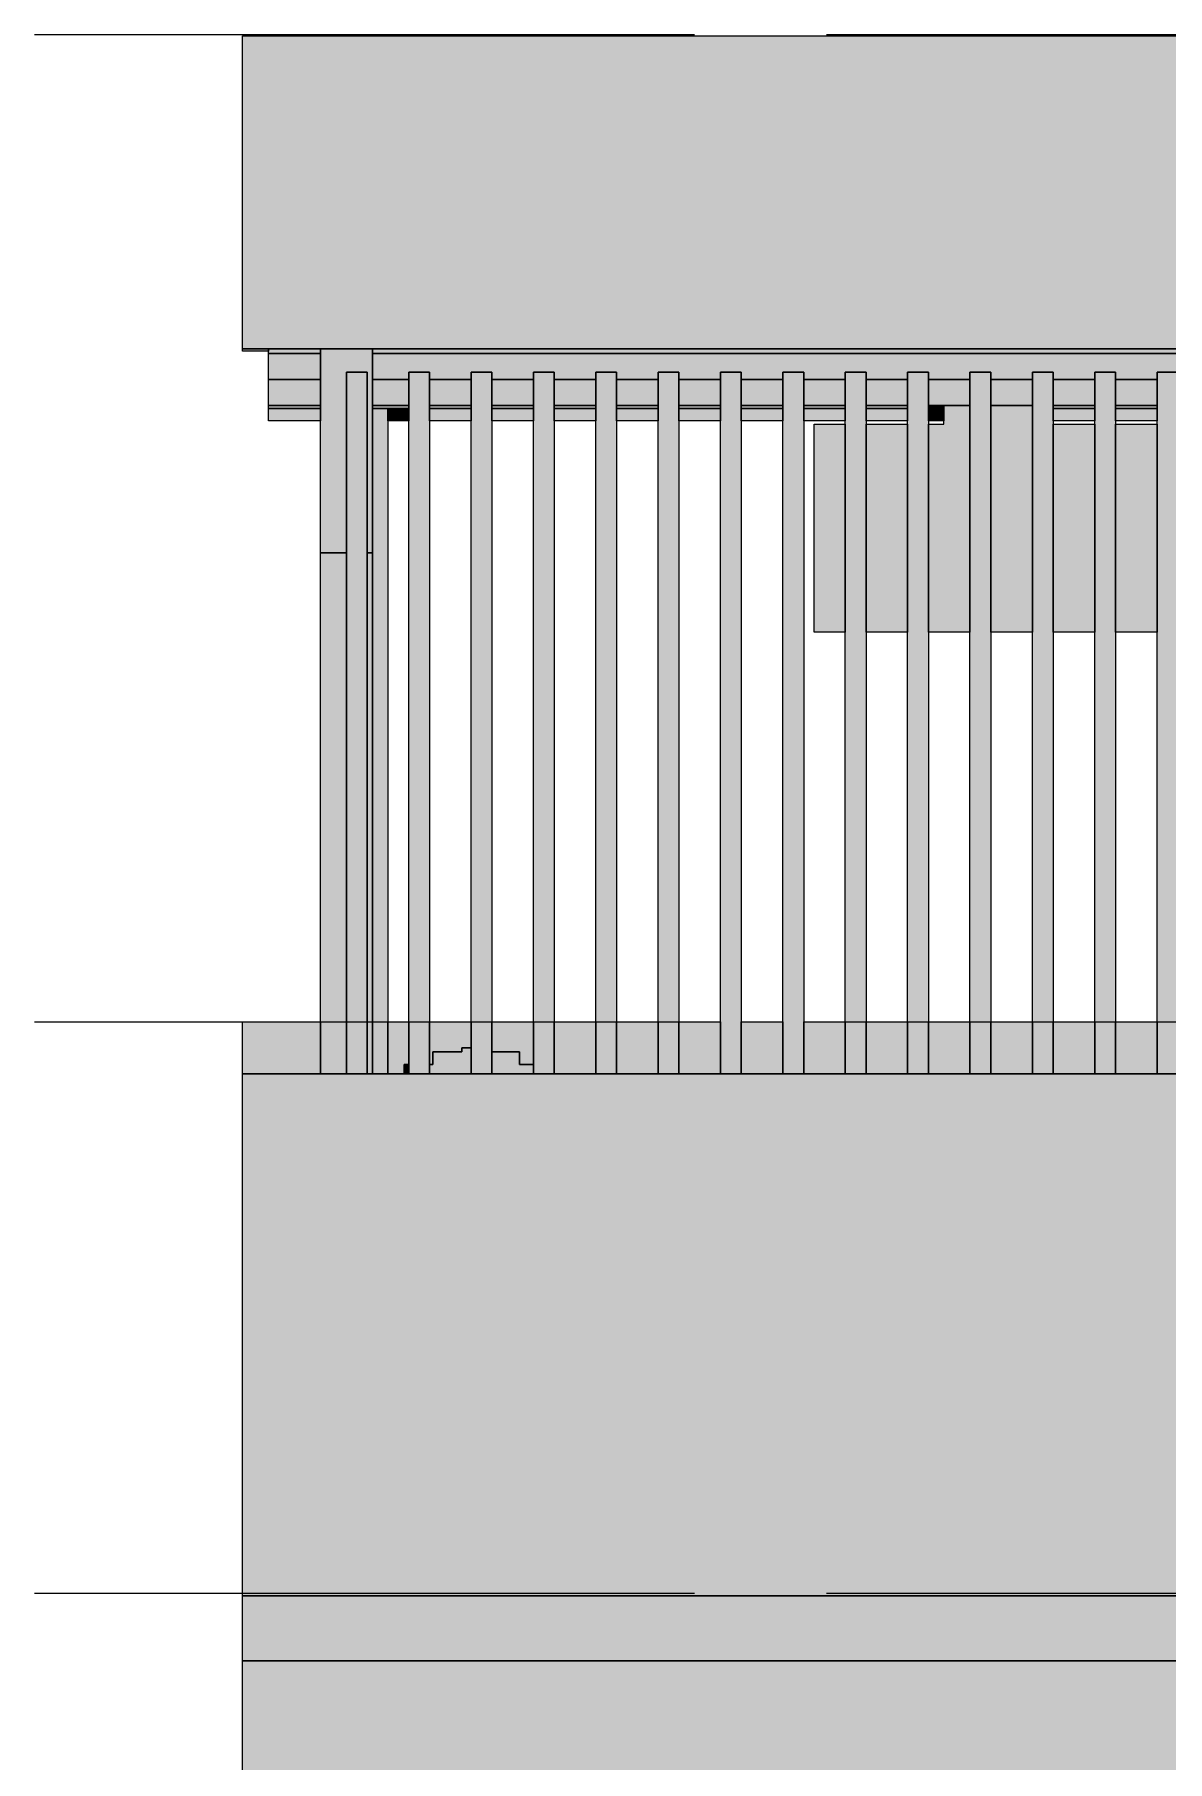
# Model space of a CAD drawing. Header units: metres. Extents: x -3.9 to 79.9, y -56.9 to 20.9.
# Drawn here: x -0.4 to 1.78, y -49.724 to -46.4 of the extents above; entities that cross this region are included whole.
import ezdxf

# ---------------------------------------------------------------- set-up
doc = ezdxf.new("R2010")
doc.units = ezdxf.units.M
doc.linetypes.add('DASHED', pattern=[1.524, 1.27, -0.254])
doc.layers.add('A-PROYECCION', color=9, linetype='DASHED', lineweight=15)
doc.layers.add('A-VISTA', color=8, linetype='CONTINUOUS', lineweight=20)

msp = doc.modelspace()

# ---------------------------------------------------------------- hatches: boundary and pattern name
at = {"layer": 'A-VISTA', "true_color": 0x6b7178}
h = msp.add_hatch(color=7, dxfattribs=at)
h.dxf.hatch_style = 1
h.paths.add_polyline_path([(0, -47.005), (0, -46.4025), (8, -46.4025), (8, -47.005)])
at = {"layer": 'A-VISTA', "true_color": 0xeef5f7}
h = msp.add_hatch(color=7, dxfattribs=at)
h.dxf.hatch_style = 1
h.paths.add_polyline_path([(0, -47.0095), (0, -47.005), (0.05, -47.005), (0.05, -47.0095)])
at = {"layer": 'A-VISTA', "true_color": 0x5b636b}
h = msp.add_hatch(color=7, dxfattribs=at)
h.dxf.hatch_style = 1
h.paths.add_polyline_path([(0.05, -47.0138), (0.05, -47.005), (0.15, -47.005), (0.15, -47.0138)])
h = msp.add_hatch(color=7, dxfattribs=at)
h.dxf.hatch_style = 1
h.paths.add_polyline_path([(0.05, -47.0637), (0.05, -47.0138), (0.15, -47.0138), (0.15, -47.0637)])
h = msp.add_hatch(color=7, dxfattribs=at)
h.dxf.hatch_style = 1
h.paths.add_polyline_path([(0.25, -47.3975), (0.24, -47.3975), (0.24, -47.05), (0.2, -47.05), (0.2, -47.3975), (0.15, -47.3975), (0.15, -47.005), (0.25, -47.005)])
h = msp.add_hatch(color=7, dxfattribs=at)
h.dxf.hatch_style = 1
h.paths.add_polyline_path([(0.25, -47.0138), (0.25, -47.005), (3.9, -47.005), (3.9, -47.0138)])
h = msp.add_hatch(color=7, dxfattribs=at)
h.dxf.hatch_style = 1
h.paths.add_polyline_path([(0.25, -47.0637), (0.25, -47.0138), (3.9, -47.0138), (3.9, -47.0637), (3.84, -47.0637), (3.84, -47.05), (3.8, -47.05), (3.8, -47.0637), (3.72, -47.0637), (3.72, -47.05), (3.68, -47.05), (3.68, -47.0637), (3.6, -47.0637), (3.6, -47.05), (3.56, -47.05), (3.56, -47.0637), (3.48, -47.0637), (3.48, -47.05), (3.44, -47.05), (3.44, -47.0637), (3.36, -47.0637), (3.36, -47.05), (3.32, -47.05), (3.32, -47.0637), (3.24, -47.0637), (3.24, -47.05), (3.2, -47.05), (3.2, -47.0637), (3.12, -47.0637), (3.12, -47.05), (3.08, -47.05), (3.08, -47.0637), (3, -47.0637), (3, -47.05), (2.96, -47.05), (2.96, -47.0637), (2.88, -47.0637), (2.88, -47.05), (2.84, -47.05), (2.84, -47.0637), (2.76, -47.0637), (2.76, -47.05), (2.72, -47.05), (2.72, -47.0637), (2.64, -47.0637), (2.64, -47.05), (2.6, -47.05), (2.6, -47.0637), (2.52, -47.0637), (2.52, -47.05), (2.48, -47.05), (2.48, -47.0637), (2.4, -47.0637), (2.4, -47.05), (2.36, -47.05), (2.36, -47.0637), (2.28, -47.0637), (2.28, -47.05), (2.24, -47.05), (2.24, -47.0637), (2.16, -47.0637), (2.16, -47.05), (2.12, -47.05), (2.12, -47.0637), (2.04, -47.0637), (2.04, -47.05), (2, -47.05), (2, -47.0637), (1.92, -47.0637), (1.92, -47.05), (1.88, -47.05), (1.88, -47.0637), (1.8, -47.0637), (1.8, -47.05), (1.76, -47.05), (1.76, -47.0637), (1.68, -47.0637), (1.68, -47.05), (1.64, -47.05), (1.64, -47.0637), (1.56, -47.0637), (1.56, -47.05), (1.52, -47.05), (1.52, -47.0637), (1.44, -47.0637), (1.44, -47.05), (1.4, -47.05), (1.4, -47.0637), (1.32, -47.0637), (1.32, -47.05), (1.28, -47.05), (1.28, -47.0637), (1.2, -47.0637), (1.2, -47.05), (1.16, -47.05), (1.16, -47.0637), (1.08, -47.0637), (1.08, -47.05), (1.04, -47.05), (1.04, -47.0637), (0.96, -47.0637), (0.96, -47.05), (0.92, -47.05), (0.92, -47.0637), (0.84, -47.0637), (0.84, -47.05), (0.8, -47.05), (0.8, -47.0637), (0.72, -47.0637), (0.72, -47.05), (0.68, -47.05), (0.68, -47.0637), (0.6, -47.0637), (0.6, -47.05), (0.56, -47.05), (0.56, -47.0637), (0.48, -47.0637), (0.48, -47.05), (0.44, -47.05), (0.44, -47.0637), (0.36, -47.0637), (0.36, -47.05), (0.32, -47.05), (0.32, -47.0637)])
at = {"layer": 'A-VISTA', "true_color": 0xd6a36c}
h = msp.add_hatch(color=7, dxfattribs=at)
h.dxf.hatch_style = 1
h.paths.add_polyline_path([(0.2, -47.05), (0.24, -47.05), (0.24, -48.4), (0.2, -48.4)])
h = msp.add_hatch(color=7, dxfattribs=at)
h.dxf.hatch_style = 1
h.paths.add_polyline_path([(0.32, -47.05), (0.36, -47.05), (0.36, -48.4), (0.32, -48.4)])
h = msp.add_hatch(color=7, dxfattribs=at)
h.dxf.hatch_style = 1
h.paths.add_polyline_path([(0.44, -47.05), (0.48, -47.05), (0.48, -48.4), (0.44, -48.4)])
h = msp.add_hatch(color=7, dxfattribs=at)
h.dxf.hatch_style = 1
h.paths.add_polyline_path([(0.56, -47.05), (0.6, -47.05), (0.6, -48.4), (0.56, -48.4)])
h = msp.add_hatch(color=7, dxfattribs=at)
h.dxf.hatch_style = 1
h.paths.add_polyline_path([(0.68, -47.05), (0.72, -47.05), (0.72, -48.4), (0.68, -48.4)])
h = msp.add_hatch(color=7, dxfattribs=at)
h.dxf.hatch_style = 1
h.paths.add_polyline_path([(0.8, -47.05), (0.84, -47.05), (0.84, -48.4), (0.8, -48.4)])
h = msp.add_hatch(color=7, dxfattribs=at)
h.dxf.hatch_style = 1
h.paths.add_polyline_path([(0.92, -47.05), (0.96, -47.05), (0.96, -48.4), (0.92, -48.4)])
h = msp.add_hatch(color=7, dxfattribs=at)
h.dxf.hatch_style = 1
h.paths.add_polyline_path([(1.04, -47.05), (1.08, -47.05), (1.08, -48.4), (1.04, -48.4)])
h = msp.add_hatch(color=7, dxfattribs=at)
h.dxf.hatch_style = 1
h.paths.add_polyline_path([(1.16, -47.05), (1.2, -47.05), (1.2, -48.4), (1.16, -48.4)])
h = msp.add_hatch(color=7, dxfattribs=at)
h.dxf.hatch_style = 1
h.paths.add_polyline_path([(1.28, -47.05), (1.32, -47.05), (1.32, -48.4), (1.28, -48.4)])
h = msp.add_hatch(color=7, dxfattribs=at)
h.dxf.hatch_style = 1
h.paths.add_polyline_path([(1.4, -47.05), (1.44, -47.05), (1.44, -48.4), (1.4, -48.4)])
h = msp.add_hatch(color=7, dxfattribs=at)
h.dxf.hatch_style = 1
h.paths.add_polyline_path([(1.52, -47.05), (1.56, -47.05), (1.56, -48.4), (1.52, -48.4)])
h = msp.add_hatch(color=7, dxfattribs=at)
h.dxf.hatch_style = 1
h.paths.add_polyline_path([(1.64, -47.05), (1.68, -47.05), (1.68, -48.4), (1.64, -48.4)])
h = msp.add_hatch(color=7, dxfattribs=at)
h.dxf.hatch_style = 1
h.paths.add_polyline_path([(1.76, -47.05), (1.8, -47.05), (1.8, -48.4), (1.76, -48.4)])
at = {"layer": 'A-VISTA', "true_color": 0x5b636b}
h = msp.add_hatch(color=7, dxfattribs=at)
h.dxf.hatch_style = 1
h.paths.add_polyline_path([(0.05, -47.1138), (0.05, -47.0637), (0.15, -47.0637), (0.15, -47.1138)])
h = msp.add_hatch(color=7, dxfattribs=at)
h.dxf.hatch_style = 1
h.paths.add_polyline_path([(0.25, -47.1138), (0.25, -47.0637), (0.32, -47.0637), (0.32, -47.1138)])
h = msp.add_hatch(color=7, dxfattribs=at)
h.dxf.hatch_style = 1
h.paths.add_polyline_path([(0.36, -47.1138), (0.36, -47.0637), (0.44, -47.0637), (0.44, -47.1138)])
h = msp.add_hatch(color=7, dxfattribs=at)
h.dxf.hatch_style = 1
h.paths.add_polyline_path([(0.48, -47.1138), (0.48, -47.0637), (0.56, -47.0637), (0.56, -47.1138)])
h = msp.add_hatch(color=7, dxfattribs=at)
h.dxf.hatch_style = 1
h.paths.add_polyline_path([(0.6, -47.1138), (0.6, -47.0637), (0.68, -47.0637), (0.68, -47.1138)])
h = msp.add_hatch(color=7, dxfattribs=at)
h.dxf.hatch_style = 1
h.paths.add_polyline_path([(0.72, -47.1138), (0.72, -47.0637), (0.8, -47.0637), (0.8, -47.1138)])
h = msp.add_hatch(color=7, dxfattribs=at)
h.dxf.hatch_style = 1
h.paths.add_polyline_path([(0.84, -47.1138), (0.84, -47.0637), (0.92, -47.0637), (0.92, -47.1138)])
h = msp.add_hatch(color=7, dxfattribs=at)
h.dxf.hatch_style = 1
h.paths.add_polyline_path([(0.96, -47.1138), (0.96, -47.0637), (1.04, -47.0637), (1.04, -47.1138)])
h = msp.add_hatch(color=7, dxfattribs=at)
h.dxf.hatch_style = 1
h.paths.add_polyline_path([(1.08, -47.1138), (1.08, -47.0637), (1.16, -47.0637), (1.16, -47.1138)])
h = msp.add_hatch(color=7, dxfattribs=at)
h.dxf.hatch_style = 1
h.paths.add_polyline_path([(1.2, -47.1138), (1.2, -47.0637), (1.28, -47.0637), (1.28, -47.1138)])
h = msp.add_hatch(color=7, dxfattribs=at)
h.dxf.hatch_style = 1
h.paths.add_polyline_path([(1.32, -47.1138), (1.32, -47.0637), (1.4, -47.0637), (1.4, -47.1138)])
h = msp.add_hatch(color=7, dxfattribs=at)
h.dxf.hatch_style = 1
h.paths.add_polyline_path([(1.44, -47.1138), (1.44, -47.0637), (1.52, -47.0637), (1.52, -47.1138)])
h = msp.add_hatch(color=7, dxfattribs=at)
h.dxf.hatch_style = 1
h.paths.add_polyline_path([(1.56, -47.1138), (1.56, -47.0637), (1.64, -47.0637), (1.64, -47.1138)])
h = msp.add_hatch(color=7, dxfattribs=at)
h.dxf.hatch_style = 1
h.paths.add_polyline_path([(1.68, -47.1138), (1.68, -47.0637), (1.76, -47.0637), (1.76, -47.1138)])
at = {"layer": 'A-VISTA', "true_color": 0xc3c8cc}
h = msp.add_hatch(color=7, dxfattribs=at)
h.dxf.hatch_style = 1
h.paths.add_polyline_path([(0.05, -47.12), (0.05, -47.1138), (0.15, -47.1138), (0.15, -47.12)])
at = {"layer": 'A-VISTA', "true_color": 0x5b636b}
h = msp.add_hatch(color=7, dxfattribs=at)
h.dxf.hatch_style = 1
h.paths.add_polyline_path([(0.05, -47.1437), (0.05, -47.12), (0.15, -47.12), (0.15, -47.1437)])
at = {"layer": 'A-VISTA', "true_color": 0xc3c8cc}
h = msp.add_hatch(color=7, dxfattribs=at)
h.dxf.hatch_style = 1
h.paths.add_polyline_path([(0.25, -47.12), (0.25, -47.1138), (0.32, -47.1138), (0.32, -47.12), (0.28, -47.12)])
h = msp.add_hatch(color=7, dxfattribs=at)
h.dxf.hatch_style = 1
h.paths.add_polyline_path([(0.28, -47.12), (0.28, -48.4), (0.25, -48.4), (0.25, -47.3975), (0.25, -47.12)])
at = {"layer": 'A-VISTA', "true_color": 0x5b636b}
h = msp.add_hatch(color=7, dxfattribs=at)
h.dxf.hatch_style = 1
h.paths.add_polyline_path([(0.28, -47.1437), (0.28, -47.12), (0.32, -47.12), (0.32, -47.1437)])
at = {"layer": 'A-VISTA', "true_color": 0xc3c8cc}
h = msp.add_hatch(color=7, dxfattribs=at)
h.dxf.hatch_style = 1
h.paths.add_polyline_path([(0.36, -47.12), (0.36, -47.1138), (0.44, -47.1138), (0.44, -47.12)])
at = {"layer": 'A-VISTA', "true_color": 0x5b636b}
h = msp.add_hatch(color=7, dxfattribs=at)
h.dxf.hatch_style = 1
h.paths.add_polyline_path([(0.36, -47.1437), (0.36, -47.12), (0.44, -47.12), (0.44, -47.1437)])
at = {"layer": 'A-VISTA', "true_color": 0xc3c8cc}
h = msp.add_hatch(color=7, dxfattribs=at)
h.dxf.hatch_style = 1
h.paths.add_polyline_path([(0.48, -47.12), (0.48, -47.1138), (0.56, -47.1138), (0.56, -47.12)])
at = {"layer": 'A-VISTA', "true_color": 0x5b636b}
h = msp.add_hatch(color=7, dxfattribs=at)
h.dxf.hatch_style = 1
h.paths.add_polyline_path([(0.48, -47.1437), (0.48, -47.12), (0.56, -47.12), (0.56, -47.1437)])
at = {"layer": 'A-VISTA', "true_color": 0xc3c8cc}
h = msp.add_hatch(color=7, dxfattribs=at)
h.dxf.hatch_style = 1
h.paths.add_polyline_path([(0.6, -47.12), (0.6, -47.1138), (0.68, -47.1138), (0.68, -47.12)])
at = {"layer": 'A-VISTA', "true_color": 0x5b636b}
h = msp.add_hatch(color=7, dxfattribs=at)
h.dxf.hatch_style = 1
h.paths.add_polyline_path([(0.6, -47.1437), (0.6, -47.12), (0.68, -47.12), (0.68, -47.1437)])
at = {"layer": 'A-VISTA', "true_color": 0xc3c8cc}
h = msp.add_hatch(color=7, dxfattribs=at)
h.dxf.hatch_style = 1
h.paths.add_polyline_path([(0.72, -47.12), (0.72, -47.1138), (0.8, -47.1138), (0.8, -47.12)])
at = {"layer": 'A-VISTA', "true_color": 0x5b636b}
h = msp.add_hatch(color=7, dxfattribs=at)
h.dxf.hatch_style = 1
h.paths.add_polyline_path([(0.72, -47.1437), (0.72, -47.12), (0.8, -47.12), (0.8, -47.1437)])
at = {"layer": 'A-VISTA', "true_color": 0xc3c8cc}
h = msp.add_hatch(color=7, dxfattribs=at)
h.dxf.hatch_style = 1
h.paths.add_polyline_path([(0.84, -47.12), (0.84, -47.1138), (0.92, -47.1138), (0.92, -47.12)])
at = {"layer": 'A-VISTA', "true_color": 0x5b636b}
h = msp.add_hatch(color=7, dxfattribs=at)
h.dxf.hatch_style = 1
h.paths.add_polyline_path([(0.84, -47.1437), (0.84, -47.12), (0.92, -47.12), (0.92, -47.1437)])
at = {"layer": 'A-VISTA', "true_color": 0xc3c8cc}
h = msp.add_hatch(color=7, dxfattribs=at)
h.dxf.hatch_style = 1
h.paths.add_polyline_path([(0.96, -47.12), (0.96, -47.1138), (1.04, -47.1138), (1.04, -47.12)])
at = {"layer": 'A-VISTA', "true_color": 0x5b636b}
h = msp.add_hatch(color=7, dxfattribs=at)
h.dxf.hatch_style = 1
h.paths.add_polyline_path([(0.96, -47.1437), (0.96, -47.12), (1.04, -47.12), (1.04, -47.1437)])
at = {"layer": 'A-VISTA', "true_color": 0xc3c8cc}
h = msp.add_hatch(color=7, dxfattribs=at)
h.dxf.hatch_style = 1
h.paths.add_polyline_path([(1.08, -47.12), (1.08, -47.1138), (1.16, -47.1138), (1.16, -47.12)])
at = {"layer": 'A-VISTA', "true_color": 0x5b636b}
h = msp.add_hatch(color=7, dxfattribs=at)
h.dxf.hatch_style = 1
h.paths.add_polyline_path([(1.08, -47.1437), (1.08, -47.12), (1.16, -47.12), (1.16, -47.1437)])
at = {"layer": 'A-VISTA', "true_color": 0xc3c8cc}
h = msp.add_hatch(color=7, dxfattribs=at)
h.dxf.hatch_style = 1
h.paths.add_polyline_path([(1.2, -47.12), (1.2, -47.1138), (1.28, -47.1138), (1.28, -47.12)])
at = {"layer": 'A-VISTA', "true_color": 0x5b636b}
h = msp.add_hatch(color=7, dxfattribs=at)
h.dxf.hatch_style = 1
h.paths.add_polyline_path([(1.2, -47.1437), (1.2, -47.12), (1.28, -47.12), (1.28, -47.1437)])
at = {"layer": 'A-VISTA', "true_color": 0xcbc7c0}
h = msp.add_hatch(color=7, dxfattribs=at)
h.dxf.hatch_style = 1
h.paths.add_polyline_path([(1.32, -47.55), (1.32, -47.15), (1.35, -47.15), (1.35, -47.1138), (1.4, -47.1138), (1.4, -47.55)])
at = {"layer": 'A-VISTA', "true_color": 0xc3c8cc}
h = msp.add_hatch(color=7, dxfattribs=at)
h.dxf.hatch_style = 1
h.paths.add_polyline_path([(1.32, -47.12), (1.32, -47.1138), (1.35, -47.1138), (1.35, -47.12)])
at = {"layer": 'A-VISTA', "true_color": 0x5b636b}
h = msp.add_hatch(color=7, dxfattribs=at)
h.dxf.hatch_style = 1
h.paths.add_polyline_path([(1.32, -47.1437), (1.32, -47.12), (1.35, -47.12), (1.35, -47.1437)])
at = {"layer": 'A-VISTA', "true_color": 0xcbc7c0}
h = msp.add_hatch(color=7, dxfattribs=at)
h.dxf.hatch_style = 1
h.paths.add_polyline_path([(1.44, -47.55), (1.44, -47.1138), (1.52, -47.1138), (1.52, -47.55)])
at = {"layer": 'A-VISTA', "true_color": 0xc3c8cc}
h = msp.add_hatch(color=7, dxfattribs=at)
h.dxf.hatch_style = 1
h.paths.add_polyline_path([(1.56, -47.12), (1.56, -47.1138), (1.64, -47.1138), (1.64, -47.12)])
at = {"layer": 'A-VISTA', "true_color": 0x5b636b}
h = msp.add_hatch(color=7, dxfattribs=at)
h.dxf.hatch_style = 1
h.paths.add_polyline_path([(1.56, -47.1437), (1.56, -47.12), (1.64, -47.12), (1.64, -47.1437)])
at = {"layer": 'A-VISTA', "true_color": 0xc3c8cc}
h = msp.add_hatch(color=7, dxfattribs=at)
h.dxf.hatch_style = 1
h.paths.add_polyline_path([(1.68, -47.12), (1.68, -47.1138), (1.76, -47.1138), (1.76, -47.12)])
at = {"layer": 'A-VISTA', "true_color": 0x5b636b}
h = msp.add_hatch(color=7, dxfattribs=at)
h.dxf.hatch_style = 1
h.paths.add_polyline_path([(1.68, -47.1437), (1.68, -47.12), (1.76, -47.12), (1.76, -47.1437)])
at = {"layer": 'A-VISTA', "true_color": 0xcbc7c0}
h = msp.add_hatch(color=7, dxfattribs=at)
h.dxf.hatch_style = 1
h.paths.add_polyline_path([(1.1, -47.55), (1.1, -47.15), (1.16, -47.15), (1.16, -47.55)])
h = msp.add_hatch(color=7, dxfattribs=at)
h.dxf.hatch_style = 1
h.paths.add_polyline_path([(1.2, -47.55), (1.2, -47.15), (1.28, -47.15), (1.28, -47.55)])
h = msp.add_hatch(color=7, dxfattribs=at)
h.dxf.hatch_style = 1
h.paths.add_polyline_path([(1.56, -47.55), (1.56, -47.15), (1.64, -47.15), (1.64, -47.55)])
h = msp.add_hatch(color=7, dxfattribs=at)
h.dxf.hatch_style = 1
h.paths.add_polyline_path([(1.68, -47.55), (1.68, -47.15), (1.76, -47.15), (1.76, -47.55)])
at = {"layer": 'A-VISTA', "true_color": 0x5b636b}
h = msp.add_hatch(color=7, dxfattribs=at)
h.dxf.hatch_style = 1
h.paths.add_polyline_path([(0.15, -47.3975), (0.2, -47.3975), (0.2, -48.4), (0.15, -48.4)])
h = msp.add_hatch(color=7, dxfattribs=at)
h.dxf.hatch_style = 1
h.paths.add_polyline_path([(0.25, -48.4), (0.24, -48.4), (0.24, -47.3975), (0.25, -47.3975)])
at = {"layer": 'A-VISTA', "true_color": 0xfbfaf6}
h = msp.add_hatch(color=7, dxfattribs=at)
h.dxf.hatch_style = 1
h.paths.add_polyline_path([(0, -48.3), (0.15, -48.3), (0.15, -48.4), (0, -48.4)])
h = msp.add_hatch(color=7, dxfattribs=at)
h.dxf.hatch_style = 1
h.paths.add_polyline_path([(0.32, -48.3), (0.32, -48.3824), (0.3111, -48.3824), (0.3111, -48.4), (0.28, -48.4), (0.28, -48.3)])
h = msp.add_hatch(color=7, dxfattribs=at)
h.dxf.hatch_style = 1
h.paths.add_polyline_path([(0.44, -48.3), (0.44, -48.35), (0.4222, -48.35), (0.4222, -48.3578), (0.3667, -48.3578), (0.3667, -48.3824), (0.36, -48.3824), (0.36, -48.3)])
h = msp.add_hatch(color=7, dxfattribs=at)
h.dxf.hatch_style = 1
h.paths.add_polyline_path([(0.56, -48.3), (0.56, -48.3824), (0.5333, -48.3824), (0.5333, -48.3578), (0.48, -48.3578), (0.48, -48.3)])
h = msp.add_hatch(color=7, dxfattribs=at)
h.dxf.hatch_style = 1
h.paths.add_polyline_path([(0.68, -48.3), (0.68, -48.4), (0.6, -48.4), (0.6, -48.3)])
h = msp.add_hatch(color=7, dxfattribs=at)
h.dxf.hatch_style = 1
h.paths.add_polyline_path([(0.8, -48.3), (0.8, -48.4), (0.72, -48.4), (0.72, -48.3)])
h = msp.add_hatch(color=7, dxfattribs=at)
h.dxf.hatch_style = 1
h.paths.add_polyline_path([(0.92, -48.3), (0.92, -48.4), (0.84, -48.4), (0.84, -48.3)])
h = msp.add_hatch(color=7, dxfattribs=at)
h.dxf.hatch_style = 1
h.paths.add_polyline_path([(1.04, -48.3), (1.04, -48.4), (0.96, -48.4), (0.96, -48.3)])
h = msp.add_hatch(color=7, dxfattribs=at)
h.dxf.hatch_style = 1
h.paths.add_polyline_path([(1.16, -48.3), (1.16, -48.4), (1.15, -48.4), (1.08, -48.4), (1.08, -48.3)])
h = msp.add_hatch(color=7, dxfattribs=at)
h.dxf.hatch_style = 1
h.paths.add_polyline_path([(1.28, -48.3), (1.28, -48.4), (1.2, -48.4), (1.2, -48.3)])
h = msp.add_hatch(color=7, dxfattribs=at)
h.dxf.hatch_style = 1
h.paths.add_polyline_path([(1.4, -48.3), (1.4, -48.4), (1.32, -48.4), (1.32, -48.3)])
h = msp.add_hatch(color=7, dxfattribs=at)
h.dxf.hatch_style = 1
h.paths.add_polyline_path([(1.52, -48.3), (1.52, -48.4), (1.44, -48.4), (1.44, -48.3)])
h = msp.add_hatch(color=7, dxfattribs=at)
h.dxf.hatch_style = 1
h.paths.add_polyline_path([(1.64, -48.3), (1.64, -48.4), (1.56, -48.4), (1.56, -48.3)])
h = msp.add_hatch(color=7, dxfattribs=at)
h.dxf.hatch_style = 1
h.paths.add_polyline_path([(1.76, -48.3), (1.76, -48.4), (1.75, -48.4), (1.68, -48.4), (1.68, -48.3)])
at = {"layer": 'A-VISTA', "true_color": 0xb08a70}
h = msp.add_hatch(color=7, dxfattribs=at)
h.dxf.hatch_style = 1
h.paths.add_polyline_path([(0.4222, -48.3578), (0.4222, -48.35), (0.44, -48.35), (0.44, -48.4), (0.36, -48.4), (0.36, -48.3824), (0.3667, -48.3824), (0.3667, -48.3578)])
h = msp.add_hatch(color=7, dxfattribs=at)
h.dxf.hatch_style = 1
h.paths.add_polyline_path([(0.5333, -48.3578), (0.5333, -48.3824), (0.56, -48.3824), (0.56, -48.4), (0.48, -48.4), (0.48, -48.3578)])
h = msp.add_hatch(color=7, dxfattribs=at)
h.dxf.hatch_style = 1
h.paths.add_polyline_path([(0.3111, -48.3824), (0.32, -48.3824), (0.32, -48.4), (0.3111, -48.4)])
at = {"layer": 'A-VISTA', "true_color": 0xcbc7c0}
h = msp.add_hatch(color=7, dxfattribs=at)
h.dxf.hatch_style = 1
h.paths.add_polyline_path([(0, -48.4), (8, -48.4), (8, -49.405), (0, -49.405)])
at = {"layer": 'A-VISTA', "true_color": 0xeef5f7}
h = msp.add_hatch(color=7, dxfattribs=at)
h.dxf.hatch_style = 1
h.paths.add_polyline_path([(0, -49.405), (8, -49.405), (8, -49.53), (0, -49.53)])
at = {"layer": 'A-VISTA', "true_color": 0x6b7178}
h = msp.add_hatch(color=7, dxfattribs=at)
h.dxf.hatch_style = 1
h.paths.add_polyline_path([(0, -49.945), (0, -49.53), (8, -49.53), (8, -49.945), (7.95, -49.945), (7.95, -49.82), (0.05, -49.82), (0.05, -49.945)])

# ---------------------------------------------------------------- linework, layer by layer
at = {"layer": 'A-PROYECCION', "lineweight": 13}
for p, q in [((-0.4, -46.4), (8.65, -46.4)), ((-0.4, -48.3), (8.65, -48.3)), ((-0.4, -49.4), (8.65, -49.4))]:
    msp.add_line(p, q, dxfattribs=at)
at = {"layer": 'A-VISTA'}
for points in [[(0, -47.005), (0, -46.4025), (8, -46.4025), (8, -47.005)], [(0, -47.0095), (0, -47.005), (0.05, -47.005), (0.05, -47.0095)], [(0.05, -47.0138), (0.05, -47.005), (0.15, -47.005), (0.15, -47.0138)], [(0.05, -47.0637), (0.05, -47.0138), (0.15, -47.0138), (0.15, -47.0637)], [(0.25, -47.3975), (0.24, -47.3975), (0.24, -47.05), (0.2, -47.05), (0.2, -47.3975), (0.15, -47.3975), (0.15, -47.005), (0.25, -47.005)], [(0.25, -47.0138), (0.25, -47.005), (3.9, -47.005), (3.9, -47.0138)], [(0.2, -47.05), (0.24, -47.05), (0.24, -48.4), (0.2, -48.4)], [(0.32, -47.05), (0.36, -47.05), (0.36, -48.4), (0.32, -48.4)], [(0.44, -47.05), (0.48, -47.05), (0.48, -48.4), (0.44, -48.4)], [(0.56, -47.05), (0.6, -47.05), (0.6, -48.4), (0.56, -48.4)], [(0.68, -47.05), (0.72, -47.05), (0.72, -48.4), (0.68, -48.4)], [(0.8, -47.05), (0.84, -47.05), (0.84, -48.4), (0.8, -48.4)], [(0.92, -47.05), (0.96, -47.05), (0.96, -48.4), (0.92, -48.4)], [(1.04, -47.05), (1.08, -47.05), (1.08, -48.4), (1.04, -48.4)], [(1.16, -47.05), (1.2, -47.05), (1.2, -48.4), (1.16, -48.4)], [(1.28, -47.05), (1.32, -47.05), (1.32, -48.4), (1.28, -48.4)], [(1.4, -47.05), (1.44, -47.05), (1.44, -48.4), (1.4, -48.4)], [(1.52, -47.05), (1.56, -47.05), (1.56, -48.4), (1.52, -48.4)], [(1.64, -47.05), (1.68, -47.05), (1.68, -48.4), (1.64, -48.4)], [(1.76, -47.05), (1.8, -47.05), (1.8, -48.4), (1.76, -48.4)], [(0.05, -47.1138), (0.05, -47.0637), (0.15, -47.0637), (0.15, -47.1138)], [(0.25, -47.1138), (0.25, -47.0637), (0.32, -47.0637), (0.32, -47.1138)], [(0.36, -47.1138), (0.36, -47.0637), (0.44, -47.0637), (0.44, -47.1138)], [(0.48, -47.1138), (0.48, -47.0637), (0.56, -47.0637), (0.56, -47.1138)], [(0.6, -47.1138), (0.6, -47.0637), (0.68, -47.0637), (0.68, -47.1138)], [(0.72, -47.1138), (0.72, -47.0637), (0.8, -47.0637), (0.8, -47.1138)], [(0.84, -47.1138), (0.84, -47.0637), (0.92, -47.0637), (0.92, -47.1138)], [(0.96, -47.1138), (0.96, -47.0637), (1.04, -47.0637), (1.04, -47.1138)], [(1.08, -47.1138), (1.08, -47.0637), (1.16, -47.0637), (1.16, -47.1138)], [(1.2, -47.1138), (1.2, -47.0637), (1.28, -47.0637), (1.28, -47.1138)], [(1.32, -47.1138), (1.32, -47.0637), (1.4, -47.0637), (1.4, -47.1138)], [(1.44, -47.1138), (1.44, -47.0637), (1.52, -47.0637), (1.52, -47.1138)], [(1.56, -47.1138), (1.56, -47.0637), (1.64, -47.0637), (1.64, -47.1138)], [(1.68, -47.1138), (1.68, -47.0637), (1.76, -47.0637), (1.76, -47.1138)], [(0.05, -47.12), (0.05, -47.1138), (0.15, -47.1138), (0.15, -47.12)], [(0.05, -47.1437), (0.05, -47.12), (0.15, -47.12), (0.15, -47.1437)], [(0.25, -47.12), (0.25, -47.1138), (0.32, -47.1138), (0.32, -47.12), (0.28, -47.12)], [(0.28, -47.12), (0.28, -48.4), (0.25, -48.4), (0.25, -47.3975), (0.25, -47.12)], [(0.28, -47.1437), (0.28, -47.12), (0.32, -47.12), (0.32, -47.1437)], [(0.36, -47.12), (0.36, -47.1138), (0.44, -47.1138), (0.44, -47.12)], [(0.36, -47.1437), (0.36, -47.12), (0.44, -47.12), (0.44, -47.1437)], [(0.48, -47.12), (0.48, -47.1138), (0.56, -47.1138), (0.56, -47.12)], [(0.48, -47.1437), (0.48, -47.12), (0.56, -47.12), (0.56, -47.1437)], [(0.6, -47.12), (0.6, -47.1138), (0.68, -47.1138), (0.68, -47.12)], [(0.6, -47.1437), (0.6, -47.12), (0.68, -47.12), (0.68, -47.1437)], [(0.72, -47.12), (0.72, -47.1138), (0.8, -47.1138), (0.8, -47.12)], [(0.72, -47.1437), (0.72, -47.12), (0.8, -47.12), (0.8, -47.1437)], [(0.84, -47.12), (0.84, -47.1138), (0.92, -47.1138), (0.92, -47.12)], [(0.84, -47.1437), (0.84, -47.12), (0.92, -47.12), (0.92, -47.1437)], [(0.96, -47.12), (0.96, -47.1138), (1.04, -47.1138), (1.04, -47.12)], [(0.96, -47.1437), (0.96, -47.12), (1.04, -47.12), (1.04, -47.1437)], [(1.08, -47.12), (1.08, -47.1138), (1.16, -47.1138), (1.16, -47.12)], [(1.08, -47.1437), (1.08, -47.12), (1.16, -47.12), (1.16, -47.1437)], [(1.2, -47.12), (1.2, -47.1138), (1.28, -47.1138), (1.28, -47.12)], [(1.2, -47.1437), (1.2, -47.12), (1.28, -47.12), (1.28, -47.1437)], [(1.32, -47.55), (1.32, -47.15), (1.35, -47.15), (1.35, -47.1138), (1.4, -47.1138), (1.4, -47.55)], [(1.32, -47.12), (1.32, -47.1138), (1.35, -47.1138), (1.35, -47.12)], [(1.32, -47.1437), (1.32, -47.12), (1.35, -47.12), (1.35, -47.1437)], [(1.44, -47.55), (1.44, -47.1138), (1.52, -47.1138), (1.52, -47.55)], [(1.56, -47.12), (1.56, -47.1138), (1.64, -47.1138), (1.64, -47.12)], [(1.56, -47.1437), (1.56, -47.12), (1.64, -47.12), (1.64, -47.1437)], [(1.68, -47.12), (1.68, -47.1138), (1.76, -47.1138), (1.76, -47.12)], [(1.68, -47.1437), (1.68, -47.12), (1.76, -47.12), (1.76, -47.1437)], [(1.1, -47.55), (1.1, -47.15), (1.16, -47.15), (1.16, -47.55)], [(1.2, -47.55), (1.2, -47.15), (1.28, -47.15), (1.28, -47.55)], [(1.56, -47.55), (1.56, -47.15), (1.64, -47.15), (1.64, -47.55)], [(1.68, -47.55), (1.68, -47.15), (1.76, -47.15), (1.76, -47.55)], [(0.15, -47.3975), (0.2, -47.3975), (0.2, -48.4), (0.15, -48.4)], [(0.25, -48.4), (0.24, -48.4), (0.24, -47.3975), (0.25, -47.3975)], [(0, -48.3), (0.15, -48.3), (0.15, -48.4), (0, -48.4)], [(0.32, -48.3), (0.32, -48.3824), (0.3111, -48.3824), (0.3111, -48.4), (0.28, -48.4), (0.28, -48.3)], [(0.44, -48.3), (0.44, -48.35), (0.4222, -48.35), (0.4222, -48.3578), (0.3667, -48.3578), (0.3667, -48.3824), (0.36, -48.3824), (0.36, -48.3)], [(0.56, -48.3), (0.56, -48.3824), (0.5333, -48.3824), (0.5333, -48.3578), (0.48, -48.3578), (0.48, -48.3)], [(0.68, -48.3), (0.68, -48.4), (0.6, -48.4), (0.6, -48.3)], [(0.8, -48.3), (0.8, -48.4), (0.72, -48.4), (0.72, -48.3)], [(0.92, -48.3), (0.92, -48.4), (0.84, -48.4), (0.84, -48.3)], [(1.04, -48.3), (1.04, -48.4), (0.96, -48.4), (0.96, -48.3)], [(1.16, -48.3), (1.16, -48.4), (1.15, -48.4), (1.08, -48.4), (1.08, -48.3)], [(1.28, -48.3), (1.28, -48.4), (1.2, -48.4), (1.2, -48.3)], [(1.4, -48.3), (1.4, -48.4), (1.32, -48.4), (1.32, -48.3)], [(1.52, -48.3), (1.52, -48.4), (1.44, -48.4), (1.44, -48.3)], [(1.64, -48.3), (1.64, -48.4), (1.56, -48.4), (1.56, -48.3)], [(1.76, -48.3), (1.76, -48.4), (1.75, -48.4), (1.68, -48.4), (1.68, -48.3)], [(0.4222, -48.3578), (0.4222, -48.35), (0.44, -48.35), (0.44, -48.4), (0.36, -48.4), (0.36, -48.3824), (0.3667, -48.3824), (0.3667, -48.3578)], [(0.5333, -48.3578), (0.5333, -48.3824), (0.56, -48.3824), (0.56, -48.4), (0.48, -48.4), (0.48, -48.3578)], [(0.3111, -48.3824), (0.32, -48.3824), (0.32, -48.4), (0.3111, -48.4)], [(0, -48.4), (8, -48.4), (8, -49.405), (0, -49.405)], [(0, -49.405), (8, -49.405), (8, -49.53), (0, -49.53)], [(0, -49.945), (0, -49.53), (8, -49.53), (8, -49.945), (7.95, -49.945), (7.95, -49.82), (0.05, -49.82), (0.05, -49.945)]]:
    msp.add_lwpolyline(points, close=True, dxfattribs=at)
msp.add_lwpolyline([(1.8, -47.05), (1.76, -47.05), (1.76, -47.0637), (1.68, -47.0637), (1.68, -47.05), (1.64, -47.05), (1.64, -47.0637), (1.56, -47.0637), (1.56, -47.05), (1.52, -47.05), (1.52, -47.0637), (1.44, -47.0637), (1.44, -47.05), (1.4, -47.05), (1.4, -47.0637), (1.32, -47.0637), (1.32, -47.05), (1.28, -47.05), (1.28, -47.0637), (1.2, -47.0637), (1.2, -47.05), (1.16, -47.05), (1.16, -47.0637), (1.08, -47.0637), (1.08, -47.05), (1.04, -47.05), (1.04, -47.0637), (0.96, -47.0637), (0.96, -47.05), (0.92, -47.05), (0.92, -47.0637), (0.84, -47.0637), (0.84, -47.05), (0.8, -47.05), (0.8, -47.0637), (0.72, -47.0637), (0.72, -47.05), (0.68, -47.05), (0.68, -47.0637), (0.6, -47.0637), (0.6, -47.05), (0.56, -47.05), (0.56, -47.0637), (0.48, -47.0637), (0.48, -47.05), (0.44, -47.05), (0.44, -47.0637), (0.36, -47.0637), (0.36, -47.05), (0.32, -47.05), (0.32, -47.0637), (0.25, -47.0637), (0.25, -47.0138), (3.9, -47.0138)], dxfattribs=at)

doc.saveas('drawing.dxf')
